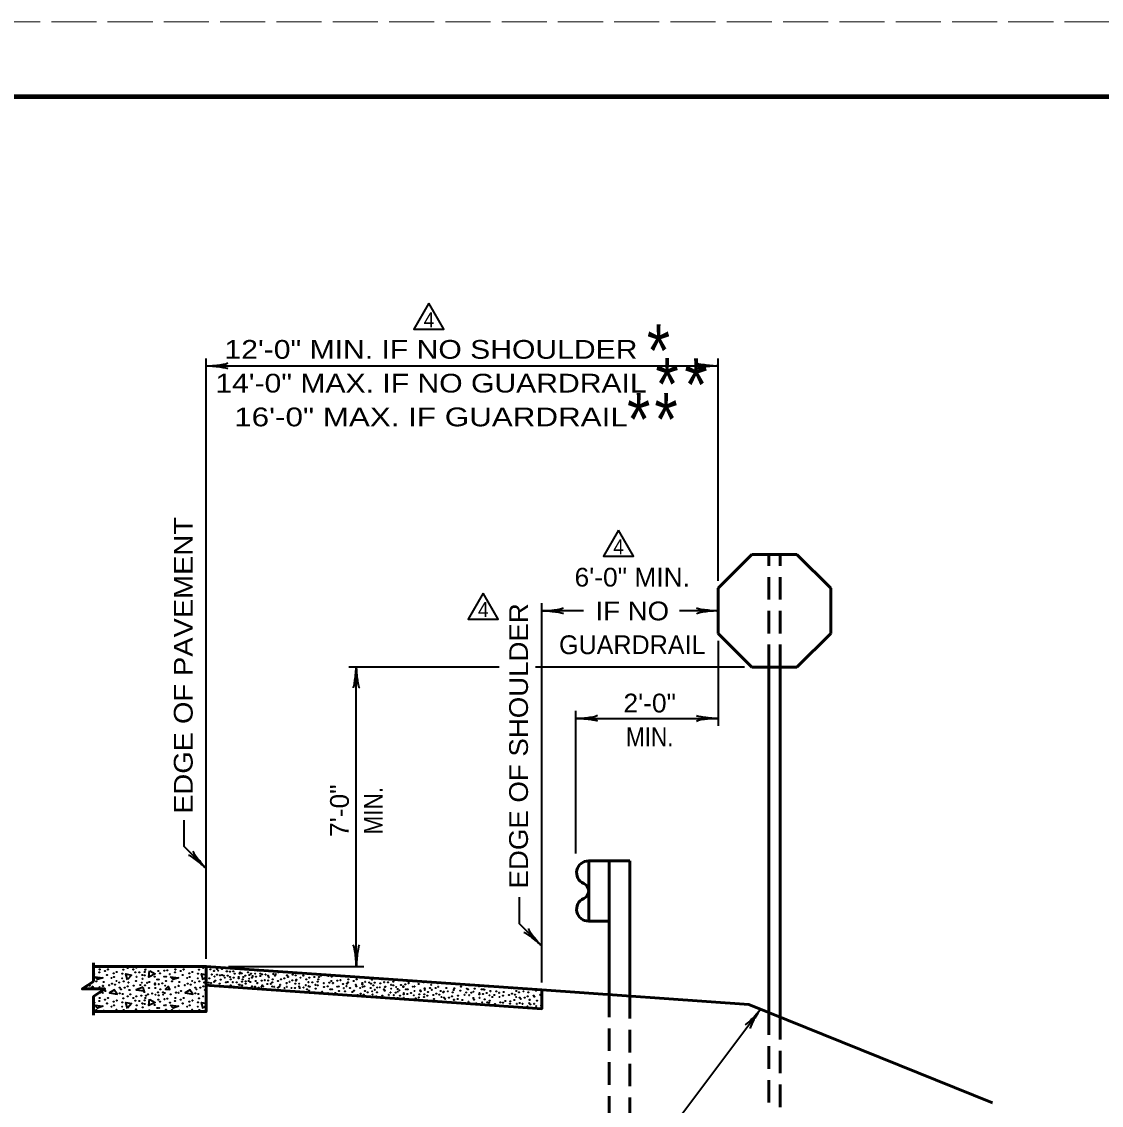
# Model space of a CAD drawing. Extents: x -2 to 678, y 0 to 440.
# Drawn here: x 204.3 to 348.1, y 295.3 to 439.6 of the extents above; entities that cross this region are included whole.
import ezdxf
from ezdxf.enums import TextEntityAlignment as Align

# ---------------------------------------------------------------- set-up
doc = ezdxf.new("R2010")
doc.units = 0
doc.linetypes.add('LONG_DASHED', pattern=[7.5, 6, -1.5])
doc.linetypes.add('MEDIUM_DASHED', pattern=[4.5, 3, -1.5])
doc.layers.add('1', color=7, linetype='Continuous', lineweight=35)
doc.layers.add('61', color=7, linetype='Continuous', lineweight=35)

msp = doc.modelspace()

# ---------------------------------------------------------------- linework, layer by layer
at = {"layer": '1'}
for p, q in [((228.877, 314.762), (228.877, 394.762)), ((297.093, 365.137), (297.093, 394.762)), ((228.877, 393.762), (297.093, 393.762)), ((273.593, 311.635), (273.593, 362.137)), ((279.139, 361.137), (273.593, 361.137)), ((297.093, 361.137), (291.938, 361.137)), ((297.093, 357.137), (297.093, 345.813)), ((248.877, 313.762), (248.877, 353.762)), ((267.924, 353.637), (247.877, 353.637)), ((300.593, 353.637), (272.754, 353.637)), ((278.121, 328.813), (278.121, 347.813)), ((278.121, 346.813), (297.093, 346.813)), ((270.614, 319.448), (270.614, 322.974)), ((273.553, 316.509), (270.614, 319.448)), ((231.877, 313.762), (249.877, 313.762)), ((228.877, 312.455), (228.46, 312.01)), ((213.78, 311.15), (213.412, 310.762)), ((213.954, 310.762), (213.78, 311.11)), ((267.382, 311.069), (267.382, 311.069)), ((267.382, 311.069), (267.382, 311.069)), ((271.687, 310.653), (271.652, 310.771)), ((271.734, 310.765), (271.667, 310.693)), ((228.877, 308.655), (228.46, 308.21))]:
    msp.add_line(p, q, dxfattribs=at)
at = {"layer": '1', "lineweight": 53}
for p, q in [((301.593, 368.637), (297.093, 364.137)), ((301.593, 368.637), (307.593, 368.637)), ((312.093, 364.137), (307.593, 368.637)), ((297.093, 364.137), (297.093, 358.137)), ((312.093, 364.137), (312.093, 358.137)), ((297.093, 358.137), (301.593, 353.637)), ((307.593, 353.637), (312.093, 358.137)), ((301.593, 353.637), (307.593, 353.637)), ((303.843, 307.637), (303.843, 353.637)), ((305.343, 307.031), (305.343, 353.637)), ((285.343, 327.813), (279.843, 327.813)), ((279.843, 327.813), (279.843, 319.813)), ((282.593, 310.006), (282.593, 327.813)), ((285.343, 309.813), (285.343, 327.813)), ((282.593, 319.813), (279.843, 319.813)), ((213.877, 311.762), (213.877, 314.262)), ((273.593, 310.635), (301.2, 308.704)), ((301.2, 308.704), (333.651, 295.593))]:
    msp.add_line(p, q, dxfattribs=at)
at = {"layer": '1', "linetype": 'MEDIUM_DASHED', "lineweight": 53}
for p, q in [((303.843, 353.637), (303.843, 368.637)), ((305.343, 353.637), (305.343, 368.637)), ((285.343, 309.813), (285.343, 283.813)), ((303.843, 307.637), (303.843, 286.531)), ((305.343, 307.031), (305.343, 286.531))]:
    msp.add_line(p, q, dxfattribs=at)
at = {"layer": '1'}
for points in [[(258.562, 402.101), (256.562, 398.637), (260.562, 398.637)], [(283.824, 371.874), (281.824, 368.41), (285.824, 368.41)], [(265.8, 363.508), (263.8, 360.044), (267.8, 360.044)], [(214.06, 312.39), (215.1, 312.27), (214.421, 312.03)], [(224.141, 312.39), (225.18, 312.27), (224.5, 312.03)], [(214.06, 308.59), (215.1, 308.47), (214.421, 308.23)], [(224.141, 308.59), (225.18, 308.47), (224.5, 308.23)]]:
    msp.add_lwpolyline(points, close=True, dxfattribs=at)
for points in [[(228.88, 326.8), (225.942, 329.739), (225.942, 333.265)], [(218.4, 311.97), (218.16, 312.77), (218.94, 312.61), (218.38, 312.01)], [(221.38, 313.17), (222.081, 312.77), (221.22, 312.35), (221.34, 313.19)], [(228.481, 311.97), (228.24, 312.77), (228.877, 312.639)], [(216.68, 310.63), (216.02, 310.27), (217, 310.09), (216.641, 310.65)], [(220.5, 311.01), (219.56, 310.63), (220.6, 310.51), (220.5, 310.97)], [(223.861, 311.15), (223.481, 310.75), (224.06, 310.71), (223.861, 311.11)], [(226.76, 310.63), (226.1, 310.27), (227.081, 310.09), (226.72, 310.65)], [(218.4, 308.17), (218.16, 308.97), (218.94, 308.81), (218.38, 308.21)], [(221.38, 309.37), (222.081, 308.97), (221.22, 308.55), (221.34, 309.39)], [(228.481, 308.17), (228.24, 308.97), (228.877, 308.839)], [(302.762, 308.073), (291.738, 293.339), (278.371, 293.339)]]:
    msp.add_lwpolyline(points, dxfattribs=at)
at = {"layer": '1', "lineweight": 53}
for points in [[(213.877, 313.762), (228.877, 313.762), (228.877, 307.762), (213.877, 307.762)], [(228.877, 313.762), (273.593, 310.635), (273.593, 308.129), (228.702, 311.268)], [(228.877, 313.762), (228.877, 307.762), (228.877, 313.762)], [(213.877, 307.262), (213.877, 309.762), (215.377, 310.762), (212.377, 310.762), (213.877, 311.762)]]:
    msp.add_lwpolyline(points, dxfattribs=at)
at = {"layer": '1', "linetype": 'MEDIUM_DASHED', "lineweight": 53}
msp.add_lwpolyline([(282.593, 310.006), (282.593, 283.813), (285.343, 283.813)], dxfattribs=at)
at = {"layer": '1'}
for centre in [(214.704, 313.363), (215.791, 313.363), (217.859, 313.336), (218.402, 313.575), (219.171, 313.363), (219.582, 313.588), (220.231, 313.681), (220.761, 313.35), (220.867, 313.668), (222.55, 313.708), (223.724, 313.257), (224.784, 313.363), (225.871, 313.363), (227.939, 313.336), (228.482, 313.575), (229.452, 313.378), (230.322, 313.425), (230.998, 313.425), (213.976, 312.74), (214.652, 312.965), (215.394, 313.151), (215.672, 312.634), (216.268, 312.223), (216.547, 312.859), (216.586, 312.369), (216.931, 311.825), (216.957, 313.031), (217.686, 312.196), (217.726, 312.793), (219.449, 312.992), (219.542, 311.838), (219.608, 312.382), (219.966, 312.965), (220.39, 312.634), (220.403, 312.117), (220.682, 312.567), (220.695, 313.045), (222.033, 312.422), (222.365, 312.024), (222.497, 313.151), (222.59, 312.024), (222.723, 312.859), (223.286, 312.393), (223.306, 313.204), (223.512, 312.408), (223.512, 311.812), (224.056, 312.74), (224.732, 312.965), (225.474, 313.151), (225.752, 312.634), (226.348, 312.223), (226.627, 312.859), (226.666, 312.369), (227.011, 311.825), (227.037, 313.031), (227.766, 312.196), (227.806, 312.793), (229.319, 312.168), (229.63, 312.69), (229.941, 313.178), (229.996, 312.424), (230.118, 311.88), (230.322, 312.683), (230.481, 313.213), (230.706, 312.59), (230.825, 312.02), (230.994, 312.623), (231.205, 312.535), (231.369, 312.259), (231.62, 313.12), (231.673, 313.12), (231.74, 312.537), (232.059, 312.357), (232.07, 313.078), (232.137, 312.047), (232.503, 313.123), (232.548, 312.272), (232.692, 312.79), (233.191, 312.18), (233.198, 312.365), (233.346, 312.79), (233.402, 312.956), (233.595, 312.855), (233.728, 312.033), (233.834, 312.351), (234.112, 312.524), (234.145, 311.78), (234.456, 312.99), (234.555, 311.813), (234.611, 312.135), (234.642, 312.643), (234.855, 312.812), (234.999, 312.29), (235.093, 312.497), (235.411, 312.789), (235.464, 311.834), (235.517, 312.391), (235.742, 313.2), (236.1, 312.802), (236.113, 312.484), (236.272, 311.887), (236.333, 312.723), (236.691, 311.94), (236.785, 312.69), (237.115, 312.55), (237.129, 311.891), (237.229, 312.335), (237.751, 312.047), (237.83, 312.776), (238.05, 312.524), (238.175, 312.736), (238.44, 311.834), (238.493, 312.975), (238.838, 312.047), (239.303, 312.191), (239.647, 312.579), (239.792, 312.379), (240.374, 311.918), (240.402, 312.683), (240.786, 312.59), (240.834, 311.869), (240.905, 312.02), (241.449, 312.259), (241.82, 312.537), (242.217, 312.047), (242.628, 312.272), (243.278, 312.365), (243.808, 312.033), (243.914, 312.351), (244.192, 312.524), (245.173, 312.497), (245.544, 311.834), (245.597, 312.391), (246.193, 312.484), (246.352, 311.887), (246.771, 311.94), (247.831, 312.047), (248.52, 311.834), (248.918, 312.047), (250.985, 312.02), (252.297, 312.047), (255.624, 311.834), (213.339, 311.22), (214.241, 311.772), (214.678, 311.008), (215.129, 311.18), (215.235, 311.692), (215.447, 310.491), (215.937, 311.273), (216.335, 311.467), (216.732, 311.339), (217.289, 311.626), (217.355, 310.942), (217.514, 310.729), (217.872, 311.772), (218.031, 310.942), (218.429, 311.101), (218.521, 311.626), (218.654, 310.637), (218.707, 310.637), (219.211, 311.207), (220.099, 311.3), (220.311, 311.613), (220.629, 310.372), (220.735, 311.26), (221.013, 311.586), (221.265, 310.889), (221.291, 311.706), (222.06, 311.353), (222.073, 311.52), (222.1, 310.902), (222.564, 311.406), (222.776, 310.716), (223.054, 311.533), (223.419, 311.22), (224.321, 311.772), (224.758, 311.008), (225.209, 311.18), (225.315, 311.692), (225.527, 310.491), (226.017, 311.273), (226.415, 311.467), (226.812, 311.339), (227.369, 311.626), (227.435, 310.942), (227.594, 310.729), (227.952, 311.772), (228.111, 310.942), (228.509, 311.101), (228.601, 311.626), (228.734, 310.637), (228.787, 310.637), (229.197, 311.614), (229.513, 311.543), (229.924, 311.715), (230.693, 311.476), (231.516, 311.647), (231.727, 311.68), (232.137, 311.236), (232.416, 311.675), (232.575, 311.066), (232.932, 311.649), (233.235, 311.347), (233.357, 311.317), (233.648, 311.251), (233.661, 311.728), (234.145, 311.458), (234.766, 311.68), (235, 311.105), (235.399, 311.07), (235.689, 311.543), (235.876, 310.937), (236.253, 311.077), (236.375, 311.236), (236.479, 311.092), (237.022, 311.423), (237.489, 311.452), (237.684, 311.092), (237.698, 311.649), (237.955, 311.053), (238.46, 310.926), (238.638, 311.07), (238.718, 311.317), (239.315, 310.906), (239.593, 311.543), (239.633, 311.052), (239.978, 310.509), (240.004, 311.715), (240.246, 310.881), (240.733, 310.88), (240.773, 311.476), (240.918, 310.456), (241.261, 311.097), (241.267, 311.469), (241.334, 310.903), (241.86, 310.964), (242.149, 311.275), (242.304, 310.72), (242.496, 311.675), (242.526, 311.141), (242.588, 310.522), (242.655, 311.066), (243.012, 311.649), (243.437, 311.317), (243.45, 310.8), (243.728, 311.251), (243.741, 311.728), (244.338, 310.389), (244.545, 311.541), (244.567, 311.03), (245.08, 311.105), (245.277, 311.608), (245.411, 310.708), (245.637, 310.708), (245.769, 311.543), (246.333, 311.077), (246.559, 311.092), (246.559, 310.495), (247.102, 311.423), (247.23, 310.875), (247.367, 310.456), (247.562, 311.141), (247.651, 311.474), (247.778, 311.649), (248.05, 310.897), (248.361, 310.376), (248.561, 310.542), (248.798, 311.317), (248.871, 311.119), (249.395, 310.906), (249.67, 311.386), (249.673, 311.543), (249.713, 311.052), (249.936, 311.119), (250.058, 310.509), (250.084, 311.715), (250.617, 311.629), (250.813, 310.88), (250.853, 311.476), (250.998, 310.456), (251.165, 311.264), (251.333, 311.599), (251.333, 310.654), (251.668, 310.959), (252.019, 310.989), (252.08, 311.507), (252.567, 310.73), (252.576, 311.675), (252.668, 310.522), (252.704, 311.02), (252.735, 311.066), (253.092, 311.649), (253.517, 311.317), (253.53, 310.8), (253.808, 311.251), (253.821, 311.728), (254.197, 311.02), (254.411, 310.761), (254.418, 310.389), (254.639, 310.593), (254.822, 311.309), (255.142, 311.02), (255.16, 311.105), (255.416, 311.37), (255.491, 310.708), (255.717, 310.708), (255.849, 311.543), (256.413, 311.077), (256.639, 311.092), (256.639, 310.495), (257.182, 311.423), (257.427, 310.593), (257.447, 310.456), (257.858, 311.649), (257.991, 310.867), (258.006, 310.654), (258.441, 310.376), (258.707, 310.883), (258.878, 311.317), (258.936, 310.654), (259.475, 310.906), (259.753, 311.543), (259.793, 311.052), (260.138, 310.509), (260.52, 310.395), (260.893, 310.88), (260.933, 311.476), (261.078, 310.456), (261.846, 310.624), (261.952, 310.867), (262.748, 310.522), (262.815, 311.066), (263.61, 310.8), (263.781, 310.715), (263.888, 311.251), (264.498, 310.389), (264.649, 310.822), (265.24, 311.105), (265.571, 310.708), (265.797, 310.708), (265.944, 310.669), (266.493, 311.077), (266.719, 310.495), (266.782, 310.471), (267.527, 310.456), (268.521, 310.376), (270.218, 310.509), (271.158, 310.456), (272.828, 310.522), (213.976, 308.94), (214.652, 309.165), (214.704, 309.563), (214.784, 310.292), (215.129, 310.252), (215.394, 309.351), (215.791, 309.563), (216.547, 309.059), (216.957, 309.231), (217.355, 310.199), (217.726, 308.993), (217.739, 310.106), (217.859, 309.536), (218.402, 309.775), (218.773, 310.053), (219.171, 309.563), (219.449, 309.192), (219.582, 309.788), (219.966, 309.165), (220.231, 309.881), (220.695, 309.245), (220.761, 309.55), (220.867, 309.868), (221.145, 310.04), (221.676, 310.159), (222.126, 310.014), (222.444, 310.305), (222.497, 309.351), (222.55, 309.908), (222.723, 309.059), (223.134, 310.319), (223.147, 310), (223.306, 309.404), (223.366, 310.239), (223.724, 309.457), (224.056, 308.94), (224.148, 310.067), (224.732, 309.165), (224.784, 309.563), (224.864, 310.292), (225.209, 310.252), (225.474, 309.351), (225.871, 309.563), (226.627, 309.059), (227.037, 309.231), (227.435, 310.199), (227.806, 308.993), (227.819, 310.106), (227.939, 309.536), (228.482, 309.775), (243.357, 310.297), (244.06, 310.27), (245.12, 310.204), (246.1, 310.217), (247.274, 310.01), (249.064, 309.957), (249.461, 310.151), (249.859, 310.023), (250.415, 310.31), (251.059, 310.029), (251.555, 309.784), (251.648, 310.31), (252.337, 309.89), (253.225, 309.983), (253.437, 310.297), (253.861, 309.943), (254.14, 310.27), (254.391, 309.572), (254.7, 309.861), (255.186, 310.036), (255.2, 310.204), (255.226, 309.586), (255.69, 310.089), (255.902, 309.4), (256.18, 310.217), (256.546, 309.904), (256.803, 309.526), (257.214, 309.633), (257.29, 310.06), (257.884, 309.692), (257.945, 310.06), (258.335, 309.864), (259.144, 309.957), (259.225, 309.435), (259.541, 310.151), (259.939, 310.023), (260.231, 309.709), (260.495, 310.31), (260.562, 309.625), (260.721, 309.413), (261.238, 309.625), (261.635, 309.784), (261.728, 310.31), (261.86, 309.32), (261.913, 309.32), (262.379, 309.435), (262.417, 309.89), (263.004, 309.298), (263.305, 309.983), (263.517, 310.297), (263.835, 309.055), (263.941, 309.943), (264.22, 310.27), (264.471, 309.572), (264.558, 309.343), (265.266, 310.036), (265.28, 310.204), (265.306, 309.586), (265.651, 308.989), (265.77, 310.089), (265.982, 309.4), (266.26, 310.217), (266.34, 309.002), (266.573, 308.923), (266.626, 309.904), (266.66, 309.221), (266.995, 309.679), (267.29, 309.974), (267.9, 310.249), (267.964, 309.692), (268.07, 308.976), (268.415, 309.864), (268.415, 308.936), (268.733, 309.175), (269.224, 309.957), (269.423, 309.121), (269.621, 310.151), (269.942, 309.304), (270.019, 310.023), (270.185, 309.7), (270.575, 310.31), (270.642, 309.625), (270.801, 309.413), (271.318, 309.625), (271.715, 309.784), (271.808, 310.31), (271.94, 309.32), (271.993, 309.32), (272.497, 309.89), (272.593, 309.731), (272.958, 309.212), (273.385, 309.983), (214.241, 307.972), (215.235, 307.892), (215.672, 308.834), (216.268, 308.423), (216.586, 308.569), (216.931, 308.025), (217.289, 307.826), (217.686, 308.396), (217.872, 307.972), (218.521, 307.826), (219.542, 308.038), (219.608, 308.582), (220.311, 307.813), (220.39, 308.834), (220.403, 308.317), (220.682, 308.767), (221.291, 307.906), (222.033, 308.622), (222.365, 308.224), (222.59, 308.224), (223.286, 308.593), (223.512, 308.608), (223.512, 308.012), (224.321, 307.972), (225.315, 307.892), (225.752, 308.834), (226.348, 308.423), (226.666, 308.569), (227.011, 308.025), (227.369, 307.826), (227.766, 308.396), (227.952, 307.972), (228.601, 307.826), (264.882, 308.843), (266.353, 308.684), (267.355, 308.75), (269.363, 308.816), (270.277, 308.786), (270.642, 308.883), (271.026, 308.79), (271.689, 308.459), (271.922, 308.877), (272.06, 308.737), (272.457, 308.247), (272.562, 308.786), (272.868, 308.472), (273.518, 308.565)]:
    msp.add_circle(centre, 0.0265, dxfattribs=at)
at = {"layer": '1', "lineweight": 53}
for centre, radius, start, end in [((279.794, 326.25), 1.564, 88.23531, 246.70708), ((278.759, 323.813), 1.083, 292.61986, 67.38014), ((279.794, 321.377), 1.564, 113.29292, 271.76469)]:
    msp.add_arc(centre, radius, start, end, dxfattribs=at)
at = {"layer": '1'}
for centre, start, end in [((228.904, 313.757), 169.20575, 2.79429), ((231.395, 313.584), 173.4231, 358.57694), ((234.231, 313.372), 141.40857, 30.59147), ((228.758, 312.047), 263.61644, 88.38242), ((244.722, 312.643), 152.46723, 19.53281), ((253.888, 312.033), 226.56464, 305.43539), ((263.597, 311.317), 137.42978, 34.57025), ((266.719, 311.092), 113.59617, 58.40386), ((269.555, 310.906), 151.91808, 20.08195), ((228.853, 310.053), 28.05243, 331.94757), ((245.61, 310.089), 347.81812, 184.18178), ((258.653, 309.175), 353.46584, 178.53406), ((273.597, 310.297), 99.82822, 260.17178), ((221.013, 307.786), 291.39102, 248.60898), ((265.333, 308.697), 15.89548, 156.10442)]:
    msp.add_arc(centre, 0.0265, start, end, dxfattribs=at)
at = {"layer": '1', "lineweight": 40}
for centre, major_axis, ratio, start_param, end_param in [((229.968, 394.038), (-1.786, -0.156), 0.122415, 0.8963533, 3.1415927), ((229.968, 394.038), (-1.786, -0.156), 0.122415, 0.8963533, 3.1415927), ((295.972, 393.973), (1.756, -0.176), 0.07063, 3.1407148, 5.41811), ((229.997, 393.55), (-1.756, 0.176), 0.07063, 3.1407148, 5.41811), ((229.997, 393.55), (-1.756, 0.176), 0.07063, 3.1407148, 5.41811), ((296.001, 393.485), (1.786, 0.156), 0.122415, 0.8963533, 3.1415927), ((274.713, 360.925), (-1.756, 0.176), 0.07063, 3.1407148, 5.41811), ((274.713, 360.925), (-1.756, 0.176), 0.07063, 3.1407148, 5.41811), ((274.684, 361.413), (-1.786, -0.156), 0.122415, 0.8963533, 3.1415927), ((274.684, 361.413), (-1.786, -0.156), 0.122415, 0.8963533, 3.1415927), ((296.001, 360.86), (1.786, 0.156), 0.122415, 0.8963533, 3.1415927), ((296.001, 360.86), (1.786, 0.156), 0.122415, 0.8963533, 3.1415927), ((295.972, 361.348), (1.756, -0.176), 0.07063, 3.1407148, 5.41811), ((295.972, 361.348), (1.756, -0.176), 0.07063, 3.1407148, 5.41811), ((248.665, 352.641), (0.176, 1.756), 0.07063, 3.1407148, 5.41811), ((248.665, 352.641), (0.176, 1.756), 0.07063, 3.1407148, 5.41811), ((249.153, 352.671), (-0.156, 1.786), 0.122415, 0.8963533, 3.1415927), ((249.153, 352.671), (-0.156, 1.786), 0.122415, 0.8963533, 3.1415927), ((279.212, 347.09), (-1.786, -0.156), 0.122415, 0.8963533, 3.1415927), ((279.242, 346.602), (-1.756, 0.176), 0.07063, 3.1407148, 5.41811), ((296.001, 346.537), (1.786, 0.156), 0.122415, 0.8963533, 3.1415927), ((295.972, 347.025), (1.756, -0.176), 0.07063, 3.1407148, 5.41811), ((227.913, 327.376), (1.373, -1.152), 0.122415, 0.8963533, 3.1415927), ((228.238, 327.742), (-1.118, 1.366), 0.07063, 6.2823074, 8.5597026), ((272.586, 317.085), (1.373, -1.152), 0.122415, 0.8963533, 3.1415927), ((272.911, 317.451), (-1.118, 1.366), 0.07063, 6.2823074, 8.5597026), ((248.6, 314.853), (0.156, -1.786), 0.122415, 0.8963533, 3.1415927), ((248.6, 314.853), (0.156, -1.786), 0.122415, 0.8963533, 3.1415927), ((249.088, 314.882), (-0.176, -1.756), 0.07063, 3.1407148, 5.41811), ((249.088, 314.882), (-0.176, -1.756), 0.07063, 3.1407148, 5.41811), ((301.922, 307.303), (-1.193, -1.301), 0.07063, 6.2823074, 8.5597026), ((301.922, 307.303), (-1.193, -1.301), 0.07063, 6.2823074, 8.5597026), ((302.33, 307.034), (0.945, 1.523), 0.122415, 0.8963533, 3.1415927), ((302.33, 307.034), (0.945, 1.523), 0.122415, 0.8963533, 3.1415927)]:
    msp.add_ellipse(centre, major_axis=major_axis, ratio=ratio, start_param=start_param, end_param=end_param, dxfattribs=at)
at = {"layer": '61', "linetype": 'LONG_DASHED', "lineweight": 13}
msp.add_line((-1.747, 439.619), (678.273, 439.619), dxfattribs=at)
at = {"layer": '61', "lineweight": 158}
msp.add_lwpolyline([(667.293, 429.619), (28.253, 429.619), (28.253, 9.599)], dxfattribs=at)

# ---------------------------------------------------------------- texts
at = {"layer": '1'}
for s, height, width, p in [('4', 2, 0.95, (257.858, 398.892)), ('*', 7, 0.85, (287.596, 392.306)), ('*', 7, 0.85, (288.741, 387.832)), ('*', 7, 0.85, (292.595, 387.763)), ('*', 7, 0.85, (284.957, 383.151)), ('*', 7, 0.85, (288.604, 383.151)), ('4', 2, 0.95, (283.12, 368.665)), ('4', 2, 0.95, (265.096, 360.299))]:
    msp.add_text(s, height=height, dxfattribs=dict(at, width=width)).set_placement(p)
for s, width, p in [('12\'-0" MIN. IF NO SHOULDER', 1.2, (258.833, 394.715)), ('14\'-0" MAX. IF NO GUARDRAIL', 1.2, (258.833, 390.215)), ('   16\'-0" MAX. IF GUARDRAIL   ', 1.25, (258.833, 385.715)), ('6\'-0" MIN.', 1.05, (285.65, 364.369)), ('IF NO', 1.1, (285.65, 359.869)), ('2\'-0"', 1.05, (287.977, 347.603)), ('MIN.', 0.9, (287.977, 343.103))]:
    msp.add_text(s, height=2.5, dxfattribs=dict(at, width=width)).set_placement(p, align=Align.CENTER)
for s, width, p in [('EDGE OF PAVEMENT', 1.15, (227.081, 334.096)), ('EDGE OF SHOULDER', 1.1, (271.752, 324.149))]:
    msp.add_text(s, height=2.5, rotation=90, dxfattribs=dict(at, width=width)).set_placement(p)
msp.add_text('GUARDRAIL', height=2.5, dxfattribs=at).set_placement((285.65, 355.369), align=Align.CENTER)
for s, width, p in [('7\'-0"', 1.05, (247.887, 334.513)), ('MIN.', 0.9, (252.387, 334.513))]:
    msp.add_text(s, height=2.5, rotation=90, dxfattribs=dict(at, width=width)).set_placement(p, align=Align.CENTER)

doc.saveas('drawing.dxf')
